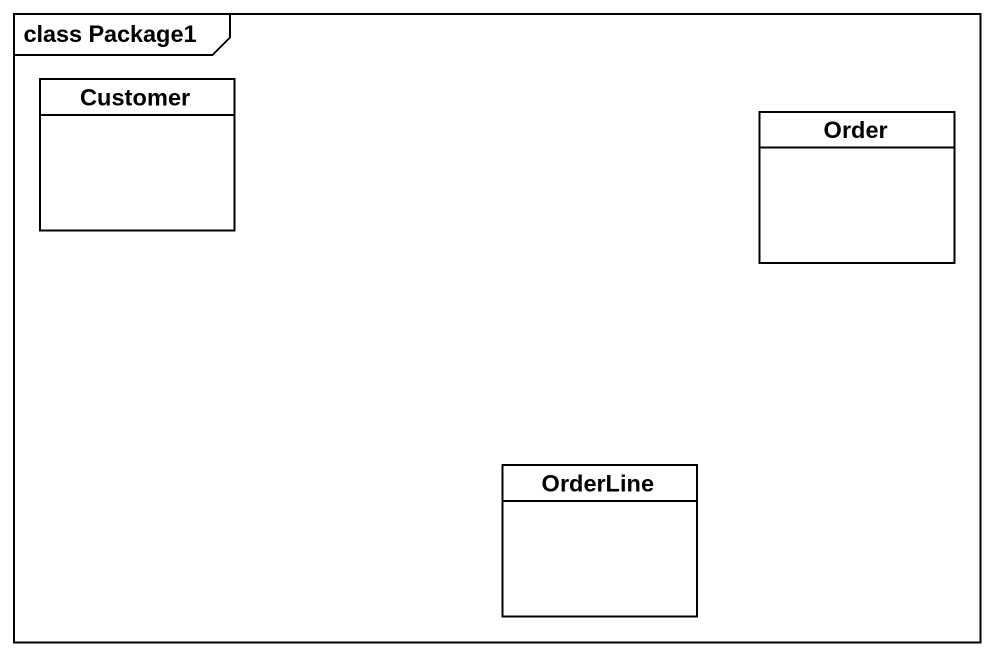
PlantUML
@startuml
mainframe class Package1
hide circle
hide empty members
class Customer
class Order
class OrderLine
@enduml
